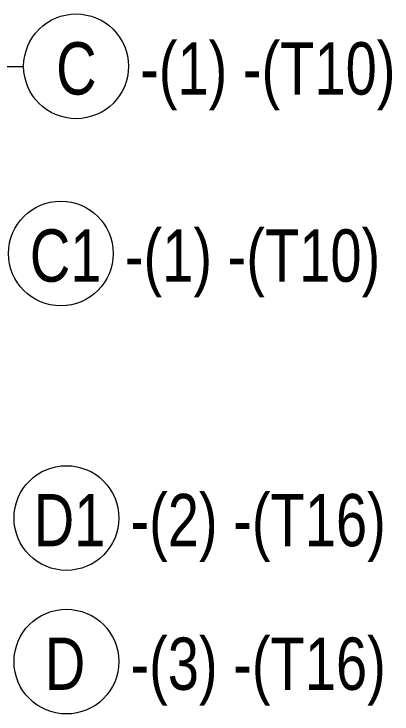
# Model space of a CAD drawing. Header units: millimetres. Extents: x -5408 to 3643, y -1561 to 6809.
# Drawn here: x -2309 to -1588, y -1406 to -69 of the extents above; entities that cross this region are included whole.
import ezdxf

# ---------------------------------------------------------------- set-up
doc = ezdxf.new("R2010")
doc.units = ezdxf.units.MM
doc.layers.add('S-RBAR-IDEN', color=171, linetype='Continuous', lineweight=9)
doc.styles.add('Nirmala UI Semilight', font='NirmalaS.ttf', dxfattribs={"width": 0.8, "height": 100})

# ---------------------------------------------------------------- blocks, each defined once
blk = doc.blocks.new('M_Rebar Tag_rfa MARK - ARROW-794226-Elevation Front Copy 1')
at = {"layer": 'S-RBAR-IDEN'}
blk.add_circle((-2285, 4271), 100, dxfattribs=at)

msp = doc.modelspace()

# ---------------------------------------------------------------- linework, layer by layer
at = {"layer": 'S-RBAR-IDEN'}
msp.add_line((-2582.86541, -169.10269), (-2290.51355, -169.10269), dxfattribs=at)

# ---------------------------------------------------------------- block references
for p in [(94.47096, -4440.05535), (65.4156, -4797.54461), (76.04146, -5302.84909), (76.04146, -5577.1466)]:
    msp.add_blockref('M_Rebar Tag_rfa MARK - ARROW-794226-Elevation Front Copy 1', p, dxfattribs=at)

# ---------------------------------------------------------------- texts
at = {"layer": 'S-RBAR-IDEN', "char_height": 100, "attachment_point": 1, "style": 'Nirmala UI Semilight'}
for s, insert, width in [('-(1) -(T10)', (-2068.3022, -123.02079), 543.8648), ('C', (-2228.56272, -123.02079), 84.6582), ('C1', (-2278.73808, -480.51005), 135.9662), ('-(1) -(T10)', (-2097.35756, -480.51005), 543.8648), ('D1', (-2271.31222, -985.81453), 143.6624), ('-(2) -(T16)', (-2086.7317, -985.81453), 564.388), ('-(3) -(T16)', (-2086.7317, -1260.11204), 564.388), ('D', (-2250.19222, -1260.11204), 92.3544)]:
    msp.add_mtext(s, dxfattribs=dict(at, insert=insert, width=width))

doc.saveas('drawing.dxf')
